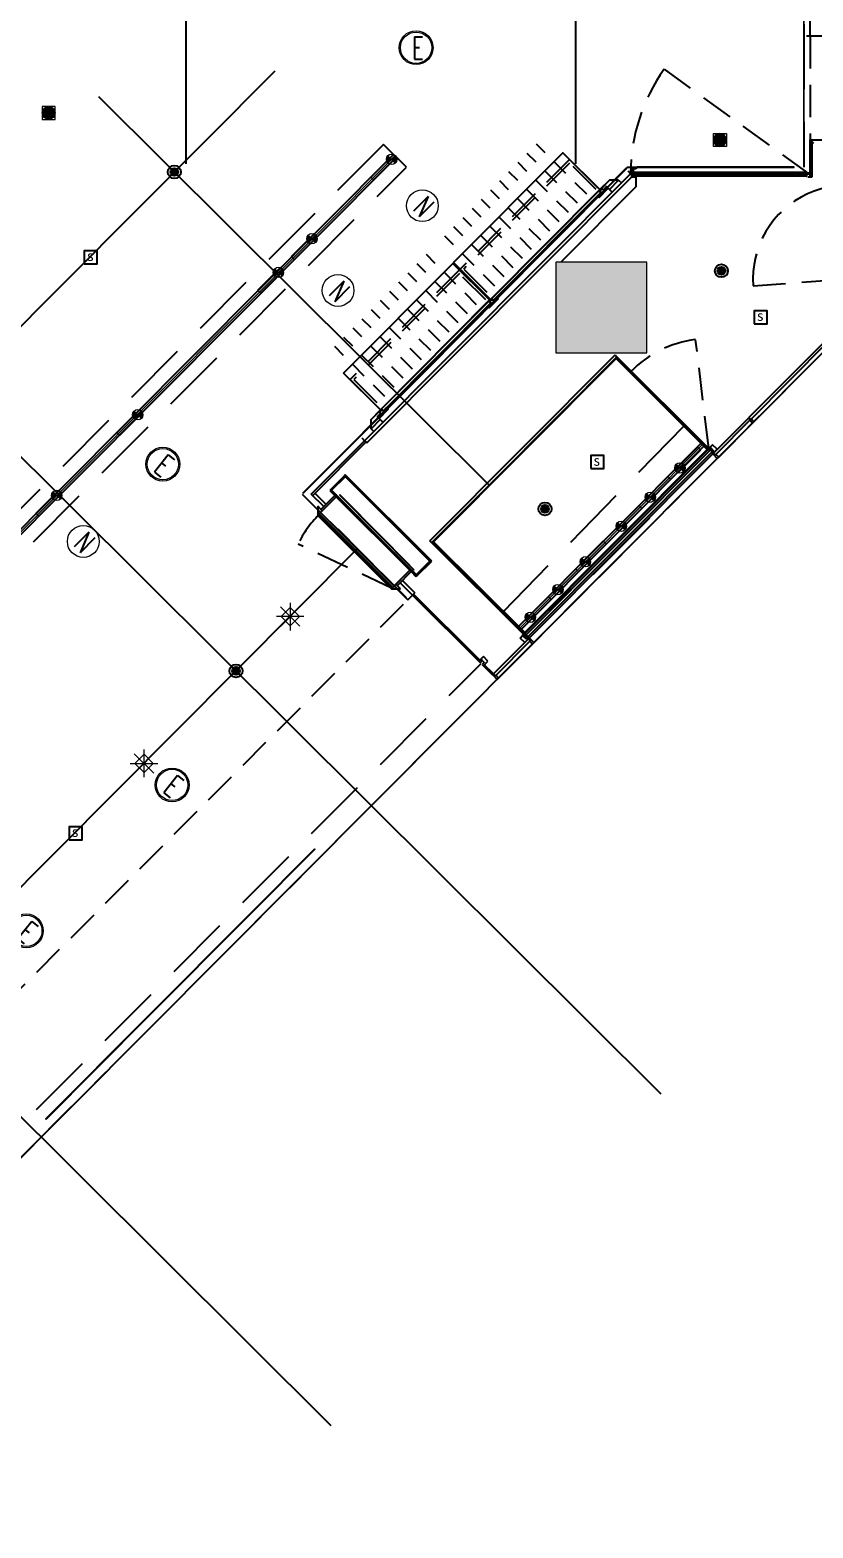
# Model space of a CAD drawing. Header units: millimetres. Extents: x 5896 to 6381, y 4295 to 4378.
# Drawn here: x 6065.06 to 6071.09, y 4302.17 to 4313.7 of the extents above; entities that cross this region are included whole.
import ezdxf

# ---------------------------------------------------------------- set-up
doc = ezdxf.new("R2010")
doc.units = ezdxf.units.MM
for name, pattern in [('DASHED', [0.75, 0.5, -0.25]), ('NASCOSTA', [0.375, 0.25, -0.125]), ('NASCOSTA2', [0.1875, 0.125, -0.0625]), ('PHANTOM2', [1.25, 0.625, -0.125, 0.125, -0.125, 0.125, -0.125]), ('PUNTO2', [0.125, 0, -0.125]), ('TRATTEGGIATA', [0.75, 0.5, -0.25])]:
    doc.linetypes.add(name, pattern=pattern)
for name, color, linetype in [('A-GLAZING', 2, 'Continuous'), ('ax-arredo piani', 2, 'Continuous'), ('ax-arredo piani rossi', 1, 'Continuous'), ('ax-arredo proiezioni', 1, 'NASCOSTA'), ('ax-arredo sez', 6, 'Continuous'), ('AX-proiez vestiti', 1, 'NASCOSTA2'), ('Pareti02', 3, 'Continuous'), ('proiezioni', 2, 'NASCOSTA'), ('sezioni 02', 3, 'Continuous'), ('Urban', 6, 'Continuous'), ('消防', 5, 'Continuous')]:
    doc.layers.add(name, color=color, linetype=linetype)
for name, color, linetype, true_color in [('LD_beam', 7, 'DASHED', 0x7ec8c8), ('LD_track', 7, 'Continuous', 0x7ec8c8), ('PROIEZ-FASCIONE', 7, 'TRATTEGGIATA', 0xb4b08e)]:
    doc.layers.add(name, color=color, linetype=linetype, true_color=true_color)
doc.layers.add('LD_def-points', color=11, linetype='Continuous', lineweight=5, plot=False)
for name, color, linetype, lineweight, true_color in [('LD_light', 7, 'Continuous', 5, 0xf00000), ('LD_N', 7, 'Continuous', 9, 0x41c62a), ('R-HATCH', 7, 'Continuous', 9, 0xbababa), ('R-WALL', 7, 'Continuous', 9, 0xbababa)]:
    doc.layers.add(name, color=color, linetype=linetype, lineweight=lineweight, true_color=true_color)
doc.layers.add('R-BORDER', color=7, linetype='PHANTOM2', true_color=0xdb0000, plot=False)
doc.styles.add('SIMPLEX', font='SIMPLEX.SHX', dxfattribs={"width": 0.65})
doc.styles.add('图签-仿宋', font='')
doc.styles.get('图签-仿宋').set_extended_font_data('FangSong_GB2312')

# ---------------------------------------------------------------- blocks, each defined once
blk = doc.blocks.new('f')
at = {"layer": 'LD_light', "lineweight": 5, "ltscale": 0.5}
h = blk.add_hatch(color=256, dxfattribs=at)
h.dxf.hatch_style = 1
h.paths.add_polyline_path([(-4698.4, 3404.2, 0.414214), (-4702.4, 3400.2), (-4698.4, 3400.2)])
at = {"layer": 'LD_light', "lineweight": 5}
h = blk.add_hatch(color=256, dxfattribs=at)
h.dxf.hatch_style = 1
h.paths.add_polyline_path([(-4677.4, 3398.5), (-4677.4, 3401.8), (-4702.4, 3401.8), (-4702.4, 3398.5)])
at = {"layer": 'LD_light', "lineweight": 5, "ltscale": 0.5}
h = blk.add_hatch(color=256, dxfattribs=at)
h.dxf.hatch_style = 1
h.paths.add_polyline_path([(-4694.4, 3400.2), (-4698.4, 3400.2), (-4698.4, 3396.2, 0.414214)])
at = {"layer": 'LD_light', "lineweight": 5}
for p, q in [((-4698.4, 3404.2), (-4698.4, 3396.2)), ((-4702.4, 3400.2), (-4694.4, 3400.2))]:
    blk.add_line(p, q, dxfattribs=at)
blk.add_lwpolyline([(-4677.4, 3401.8), (-4702.4, 3401.8), (-4702.4, 3398.5), (-4677.4, 3398.5)], close=True, dxfattribs=at)
blk.add_circle((-4698.4, 3400.2), 4, dxfattribs=at)
blk.add_circle((-4698.4, 3400.2), 4, dxfattribs=at)
blk = doc.blocks.new('E1-5')
at = {"layer": 'LD_light', "lineweight": 5, "ltscale": 0.5}
h = blk.add_hatch(color=256, dxfattribs=at)
h.dxf.hatch_style = 1
h.paths.add_polyline_path([(0, 0.04, 0.414214), (-0.04, 0), (0, 0)])
at = {"layer": 'LD_light', "lineweight": 5}
h = blk.add_hatch(color=256, dxfattribs=at)
h.dxf.hatch_style = 1
h.paths.add_polyline_path([(0.21, -0.016), (0.21, 0.016), (-0.04, 0.016), (-0.04, -0.016)])
at = {"layer": 'LD_light', "lineweight": 5, "ltscale": 0.5}
h = blk.add_hatch(color=256, dxfattribs=at)
h.dxf.hatch_style = 1
h.paths.add_polyline_path([(0.04, 0), (0, 0), (0, -0.04, 0.414214)])
at = {"layer": 'LD_light', "lineweight": 5}
for p, q in [((-0.04, 0), (0.04, 0)), ((0, 0.04), (0, -0.04))]:
    blk.add_line(p, q, dxfattribs=at)
blk.add_lwpolyline([(0.21, 0.016), (-0.04, 0.016), (-0.04, -0.016), (0.21, -0.016)], close=True, dxfattribs=at)
blk.add_circle((0, 0), 0.04, dxfattribs=at)
blk = doc.blocks.new('E2-6')
at = {"layer": 'LD_light'}
h = blk.add_hatch(color=256, dxfattribs=at)
h.dxf.hatch_style = 1
edge = h.paths.add_edge_path()
edge.add_arc((0, 0), 0.05, 0, 360)
blk.add_lwpolyline([(-0.05, -0.05), (0.05, -0.05), (0.05, 0.05), (-0.05, 0.05)], close=True, dxfattribs=at)
blk.add_circle((0, 0), 0.05, dxfattribs=at)
blk = doc.blocks.new('e')
at = {"layer": 'LD_light', "color": 160, "true_color": 0x1a53ff}
for radius in [8.4, 7.78]:
    blk.add_circle((0, 0), radius, dxfattribs=at)
at = {"layer": 'LD_light', "color": 160, "true_color": 0x1a53ff, "style": 'SIMPLEX', "width": 0.65}
blk.add_text('E', height=11.01, dxfattribs=at).set_placement((-2.02, -5.7))
blk = doc.blocks.new('notturna')
at = {"layer": 'LD_N'}
blk.add_circle((21.1399, -17.0434), 0.084, dxfattribs=at)
at = {"layer": 'LD_N', "style": 'SIMPLEX', "width": 0.65}
blk.add_text('N', height=0.1101, dxfattribs=at).set_placement((21.1144, -17.0975))
blk = doc.blocks.new('E7')
at = {"layer": 'LD_light'}
for p, q in [((-0.106, 0), (0.106, 0)), ((-0.075, -0.075), (0.075, 0.075)), ((-0.075, 0.075), (0.075, -0.075)), ((0, -0.106), (0, 0.106))]:
    blk.add_line(p, q, dxfattribs=at)
blk.add_lwpolyline([(-0.05, -0.05), (0.05, -0.05), (0.05, 0.05), (-0.05, 0.05)], close=True, dxfattribs=at)
blk = doc.blocks.new('112')
at = {"layer": 'R-HATCH', "ltscale": 10000}
h = blk.add_hatch(color=253, dxfattribs=at)
h.dxf.hatch_style = 1
h.paths.add_polyline_path([(6103.731, 4414.014), (6104.431, 4414.014), (6104.431, 4414.714), (6103.731, 4414.714)])
h.paths.add_polyline_path([(6104.431, 4422.412), (6104.431, 4423.112), (6103.731, 4423.112), (6103.731, 4422.412)])
h.paths.add_polyline_path([(6095.331, 4422.414), (6095.331, 4423.114), (6096.031, 4423.114), (6096.031, 4422.414)])
h.paths.add_polyline_path([(6096.031, 4414.014), (6096.031, 4414.714), (6095.331, 4414.714), (6095.331, 4414.014)])
h.paths.add_polyline_path([(6096.031, 4405.613), (6096.031, 4406.313), (6095.331, 4406.313), (6095.331, 4405.613)])
h.paths.add_polyline_path([(6087.631, 4405.804), (6087.631, 4406.504), (6086.931, 4406.504), (6086.931, 4405.804)])
h.paths.add_polyline_path([(6086.931, 4414.714), (6087.631, 4414.714), (6087.631, 4414.014), (6086.931, 4414.014)])
at = {"layer": 'A-GLAZING', "color": 253}
for p, q in [((6104.919, 4413.27), (6104.928, 4413.279)), ((6104.928, 4413.279), (6104.945, 4413.262)), ((6103.492, 4411.856), (6104.903, 4413.272)), ((6103.497, 4411.839), (6104.919, 4413.267)), ((6104.934, 4413.253), (6103.511, 4411.825)), ((6104.939, 4413.237), (6103.527, 4411.82)), ((6104.936, 4413.253), (6104.919, 4413.27)), ((6104.919, 4413.267), (6104.919, 4413.267)), ((6104.919, 4413.267), (6104.922, 4413.267)), ((6104.922, 4413.267), (6104.934, 4413.256)), ((6104.934, 4413.256), (6104.934, 4413.253)), ((6104.934, 4413.253), (6104.934, 4413.253)), ((6104.945, 4413.262), (6104.936, 4413.253)), ((6103.495, 4411.839), (6103.486, 4411.83)), ((6103.486, 4411.83), (6103.502, 4411.814)), ((6103.511, 4411.823), (6103.495, 4411.839)), ((6103.497, 4411.837), (6103.497, 4411.839)), ((6103.509, 4411.825), (6103.497, 4411.837)), ((6103.502, 4411.814), (6103.511, 4411.823)), ((6103.511, 4411.825), (6103.509, 4411.825))]:
    blk.add_line(p, q, dxfattribs=at)
at = {"layer": 'A-GLAZING', "color": 253, "linetype": 'TRATTEGGIATA'}
blk.add_line((6098.676, 4407.128), (6103.156, 4411.625), dxfattribs=at)
at = {"layer": 'ax-arredo piani', "color": 253}
for p, q in [((6104.324, 4415.404), (6104.324, 4415.434)), ((6104.324, 4415.434), (6104.349, 4415.434)), ((6104.327, 4415.404), (6104.324, 4415.404)), ((6104.349, 4415.431), (6104.327, 4415.431)), ((6104.327, 4415.431), (6104.327, 4415.404)), ((6104.349, 4415.434), (6104.349, 4415.431)), ((6104.195, 4413.978), (6102.783, 4412.561)), ((6104.195, 4413.971), (6102.79, 4412.561)), ((6104.903, 4413.272), (6104.195, 4413.978)), ((6104.896, 4413.272), (6104.195, 4413.971)), ((6103.492, 4411.863), (6104.896, 4413.272)), ((6103.492, 4411.856), (6104.903, 4413.272)), ((6102.04, 4412.906), (6101.91, 4412.775)), ((6102.607, 4412.342), (6102.04, 4412.906)), ((6101.899, 4412.764), (6102.466, 4412.2)), ((6101.91, 4412.775), (6102.477, 4412.21)), ((6102.783, 4412.561), (6103.492, 4411.856)), ((6102.79, 4412.561), (6103.492, 4411.863)), ((6102.477, 4412.21), (6102.607, 4412.342))]:
    blk.add_line(p, q, dxfattribs=at)
at = {"layer": 'ax-arredo piani', "color": 253, "elevation": 0}
for points in [[(6102.945, 4414.71), (6103.786, 4415.554), (6104.069, 4415.272), (6103.228, 4414.427)], [(6102.098, 4413.86), (6102.939, 4414.704), (6103.222, 4414.422), (6102.381, 4413.577)]]:
    blk.add_lwpolyline(points, close=True, dxfattribs=at)
at = {"layer": 'ax-arredo piani rossi', "color": 253}
for p, q in [((6105.661, 4415.404), (6104.327, 4415.404)), ((6104.985, 4413.213), (6105.246, 4413.475)), ((6103.291, 4411.512), (6103.552, 4411.774))]:
    blk.add_line(p, q, dxfattribs=at)
at = {"layer": 'ax-arredo proiezioni', "color": 253}
blk.add_line((6102.466, 4412.204), (6101.748, 4412.543), dxfattribs=at)
at = {"layer": 'ax-arredo proiezioni', "color": 253, "elevation": 0}
for points in [[(6104.055, 4415.286), (6103.836, 4415.504), (6102.995, 4414.659), (6103.214, 4414.441)], [(6104.041, 4415.272), (6103.836, 4415.476), (6103.023, 4414.659), (6103.228, 4414.456)], [(6103.208, 4414.436), (6102.989, 4414.654), (6102.148, 4413.809), (6102.367, 4413.591)], [(6103.194, 4414.422), (6102.99, 4414.625), (6102.176, 4413.809), (6102.381, 4413.606)]]:
    blk.add_lwpolyline(points, dxfattribs=at)
at = {"layer": 'ax-arredo proiezioni', "color": 253}
blk.add_arc((6102.466, 4412.204), 0.794, 134.6732, 154.7436, dxfattribs=at)
at = {"layer": 'ax-arredo sez', "color": 253}
for p, q in [((6105.69, 4415.369), (6105.69, 4415.654)), ((6105.705, 4415.369), (6105.705, 4415.639)), ((6104.307, 4415.394), (6104.307, 4415.397)), ((6104.307, 4415.397), (6104.324, 4415.397)), ((6104.324, 4415.394), (6104.307, 4415.394)), ((6104.324, 4415.397), (6104.324, 4415.404)), ((6104.324, 4415.404), (6104.327, 4415.404)), ((6104.324, 4415.376), (6104.324, 4415.394)), ((6104.327, 4415.376), (6104.324, 4415.376)), ((6104.327, 4415.404), (6104.327, 4415.376)), ((6104.328, 4415.394), (6104.327, 4415.393)), ((6104.327, 4415.393), (6104.327, 4415.387)), ((6104.327, 4415.387), (6104.328, 4415.386)), ((6104.327, 4415.376), (6104.327, 4415.386)), ((6104.327, 4415.386), (6105.661, 4415.386)), ((6105.661, 4415.376), (6104.327, 4415.376)), ((6105.66, 4415.394), (6104.328, 4415.394)), ((6104.328, 4415.386), (6105.66, 4415.386)), ((6105.661, 4415.393), (6105.66, 4415.394)), ((6105.66, 4415.386), (6105.661, 4415.387)), ((6105.664, 4415.404), (6105.661, 4415.404)), ((6105.661, 4415.404), (6105.661, 4415.376)), ((6105.661, 4415.387), (6105.661, 4415.393)), ((6105.661, 4415.386), (6105.661, 4415.376)), ((6105.661, 4415.376), (6105.664, 4415.376)), ((6105.664, 4415.397), (6105.664, 4415.404)), ((6105.681, 4415.397), (6105.664, 4415.397)), ((6105.664, 4415.376), (6105.664, 4415.394)), ((6105.664, 4415.394), (6105.681, 4415.394)), ((6105.681, 4415.394), (6105.681, 4415.397)), ((6101.849, 4412.927), (6102.26, 4413.339)), ((6101.86, 4412.916), (6102.271, 4413.329)), ((6101.999, 4412.964), (6102.104, 4413.069)), ((6102.111, 4413.062), (6102.006, 4412.957)), ((6102.111, 4413.076), (6102.104, 4413.069)), ((6102.104, 4413.069), (6102.77, 4412.405)), ((6102.104, 4413.069), (6102.111, 4413.062)), ((6102.777, 4412.413), (6102.111, 4413.076)), ((6101.999, 4412.964), (6101.991, 4412.956)), ((6101.991, 4412.956), (6102.03, 4412.917)), ((6102.042, 4412.922), (6101.999, 4412.964)), ((6102.006, 4412.957), (6101.999, 4412.964)), ((6101.934, 4412.8), (6101.899, 4412.835)), ((6101.899, 4412.835), (6101.899, 4412.764)), ((6102.03, 4412.917), (6101.924, 4412.81)), ((6101.934, 4412.8), (6102.04, 4412.906)), ((6102.03, 4412.917), (6102.037, 4412.924)), ((6102.03, 4412.917), (6102.037, 4412.924)), ((6102.618, 4412.331), (6102.03, 4412.917)), ((6102.04, 4412.906), (6102.03, 4412.917)), ((6102.037, 4412.924), (6102.04, 4412.92)), ((6102.037, 4412.924), (6102.625, 4412.338)), ((6102.04, 4412.92), (6102.042, 4412.922)), ((6101.899, 4412.764), (6101.934, 4412.8)), ((6101.908, 4412.769), (6101.903, 4412.765)), ((6101.903, 4412.765), (6101.903, 4412.763)), ((6101.903, 4412.763), (6102.464, 4412.204)), ((6101.909, 4412.769), (6101.908, 4412.769)), ((6102.47, 4412.21), (6101.909, 4412.769)), ((6101.924, 4412.81), (6101.934, 4412.8)), ((6102.763, 4412.413), (6102.658, 4412.308)), ((6102.665, 4412.301), (6102.77, 4412.405)), ((6102.77, 4412.405), (6102.763, 4412.413)), ((6102.77, 4412.405), (6102.777, 4412.413)), ((6102.501, 4412.235), (6102.466, 4412.2)), ((6102.501, 4412.235), (6102.607, 4412.342)), ((6102.537, 4412.2), (6102.501, 4412.235)), ((6102.512, 4412.225), (6102.501, 4412.235)), ((6102.618, 4412.331), (6102.512, 4412.225)), ((6102.607, 4412.342), (6102.618, 4412.331)), ((6102.618, 4412.331), (6102.625, 4412.338)), ((6102.625, 4412.338), (6102.618, 4412.331)), ((6102.657, 4412.292), (6102.618, 4412.331)), ((6102.621, 4412.342), (6102.623, 4412.343)), ((6102.625, 4412.338), (6102.621, 4412.342)), ((6102.623, 4412.343), (6102.665, 4412.301)), ((6102.665, 4412.301), (6102.657, 4412.292)), ((6102.658, 4412.308), (6102.665, 4412.301)), ((6102.464, 4412.204), (6102.466, 4412.204)), ((6102.466, 4412.204), (6102.47, 4412.209)), ((6102.466, 4412.2), (6102.537, 4412.2)), ((6102.47, 4412.209), (6102.47, 4412.21))]:
    blk.add_line(p, q, dxfattribs=at)
at = {"layer": 'ax-arredo sez', "color": 253, "elevation": 0}
for points in [[(6103.23, 4414.426), (6104.071, 4415.27), (6104.07, 4415.271), (6103.229, 4414.427)], [(6104.077, 4415.249), (6104.052, 4415.224), (6104.062, 4415.214), (6104.087, 4415.238)], [(6104.133, 4415.285), (6104.062, 4415.214), (6104.065, 4415.212), (6104.135, 4415.282)], [(6104.087, 4415.281), (6104.066, 4415.26), (6104.087, 4415.238), (6104.108, 4415.26)], [(6104.087, 4415.277), (6104.07, 4415.26), (6104.087, 4415.243), (6104.104, 4415.26)], [(6104.144, 4415.344), (6104.077, 4415.276), (6104.076, 4415.277), (6104.144, 4415.345)], [(6104.133, 4415.285), (6104.108, 4415.26), (6104.098, 4415.27), (6104.122, 4415.295)], [(6103.286, 4414.434), (6103.216, 4414.364), (6103.218, 4414.361), (6103.288, 4414.432)], [(6103.24, 4414.431), (6103.219, 4414.41), (6103.24, 4414.388), (6103.261, 4414.41)], [(6103.24, 4414.427), (6103.223, 4414.41), (6103.24, 4414.393), (6103.257, 4414.41)], [(6103.286, 4414.434), (6103.261, 4414.41), (6103.251, 4414.42), (6103.276, 4414.445)], [(6102.383, 4413.576), (6103.224, 4414.42), (6103.223, 4414.421), (6102.382, 4413.576)], [(6103.23, 4414.399), (6103.205, 4414.374), (6103.216, 4414.364), (6103.24, 4414.388)], [(6102.309, 4413.502), (6102.377, 4413.57), (6102.376, 4413.571), (6102.309, 4413.503)], [(6102.383, 4413.549), (6102.358, 4413.524), (6102.369, 4413.513), (6102.393, 4413.538)], [(6102.383, 4413.549), (6102.358, 4413.524), (6102.369, 4413.513), (6102.393, 4413.538)], [(6102.439, 4413.584), (6102.369, 4413.513), (6102.371, 4413.511), (6102.441, 4413.582)], [(6102.439, 4413.584), (6102.369, 4413.513), (6102.371, 4413.511), (6102.441, 4413.582)], [(6102.393, 4413.581), (6102.372, 4413.559), (6102.393, 4413.538), (6102.415, 4413.559)], [(6102.393, 4413.581), (6102.372, 4413.559), (6102.393, 4413.538), (6102.415, 4413.559)], [(6102.393, 4413.576), (6102.376, 4413.559), (6102.393, 4413.542), (6102.41, 4413.559)], [(6102.393, 4413.576), (6102.376, 4413.559), (6102.393, 4413.542), (6102.41, 4413.559)], [(6102.439, 4413.584), (6102.415, 4413.559), (6102.404, 4413.57), (6102.429, 4413.595)], [(6102.439, 4413.584), (6102.415, 4413.559), (6102.404, 4413.57), (6102.429, 4413.595)]]:
    blk.add_lwpolyline(points, close=True, dxfattribs=at)
for points in [[(6103.24, 4414.431), (6103.251, 4414.42), (6104.077, 4415.249), (6104.066, 4415.26), (6104.074, 4415.267), (6104.071, 4415.27), (6103.23, 4414.426), (6103.232, 4414.423), (6103.24, 4414.431)], [(6104.215, 4415.344), (6104.144, 4415.344), (6104.077, 4415.276), (6104.079, 4415.273), (6104.087, 4415.281), (6104.098, 4415.27), (6104.122, 4415.295), (6104.144, 4415.273), (6104.215, 4415.344), (6104.215, 4415.344)], [(6102.393, 4413.581), (6102.404, 4413.57), (6103.23, 4414.399), (6103.219, 4414.41), (6103.227, 4414.417), (6103.224, 4414.42), (6102.383, 4413.576), (6102.386, 4413.573), (6102.393, 4413.581)], [(6102.309, 4413.431), (6102.309, 4413.502), (6102.377, 4413.57), (6102.38, 4413.567), (6102.372, 4413.559), (6102.383, 4413.549), (6102.358, 4413.524), (6102.38, 4413.502), (6102.309, 4413.431), (6102.309, 4413.431)]]:
    blk.add_lwpolyline(points, dxfattribs=at)
at = {"layer": 'AX-proiez vestiti', "color": 253}
for p, q in [((6103.969, 4415.236), (6103.583, 4415.621)), ((6103.828, 4415.095), (6103.441, 4415.479)), ((6103.898, 4415.166), (6103.512, 4415.55)), ((6103.757, 4415.024), (6103.371, 4415.409)), ((6103.616, 4414.882), (6103.23, 4415.267)), ((6103.686, 4414.953), (6103.3, 4415.338)), ((6103.475, 4414.741), (6103.089, 4415.125)), ((6103.545, 4414.811), (6103.159, 4415.196)), ((6103.404, 4414.67), (6103.018, 4415.054)), ((6103.263, 4414.528), (6102.877, 4414.913)), ((6103.334, 4414.599), (6102.947, 4414.984)), ((6103.051, 4414.316), (6102.665, 4414.7)), ((6103.122, 4414.386), (6102.736, 4414.771)), ((6102.91, 4414.174), (6102.524, 4414.558)), ((6102.981, 4414.245), (6102.595, 4414.629)), ((6102.84, 4414.103), (6102.453, 4414.488)), ((6102.698, 4413.961), (6102.312, 4414.346)), ((6102.769, 4414.032), (6102.383, 4414.417)), ((6102.557, 4413.82), (6102.171, 4414.204)), ((6102.628, 4413.89), (6102.242, 4414.275)), ((6102.487, 4413.749), (6102.101, 4414.133)), ((6102.416, 4413.678), (6102.03, 4414.063))]:
    blk.add_line(p, q, dxfattribs=at)
at = {"layer": 'DEFPOINTS', "color": 253}
for p, q in [((6105.66, 4416.454), (6105.69, 4416.454)), ((6104.286, 4415.415), (6104.307, 4415.394)), ((6104.144, 4415.273), (6104.166, 4415.252)), ((6104.215, 4415.344), (6104.236, 4415.323)), ((6102.309, 4413.431), (6102.331, 4413.41)), ((6102.38, 4413.502), (6102.401, 4413.481)), ((6102.239, 4413.36), (6102.26, 4413.339))]:
    blk.add_line(p, q, dxfattribs=at)
at = {"layer": 'Pareti02', "color": 253}
for p, q in [((6105.69, 4416.454), (6105.69, 4420.75)), ((6105.69, 4416.454), (6105.79, 4416.454)), ((6105.69, 4415.654), (6106.959, 4415.654)), ((6105.69, 4415.654), (6105.715, 4415.629)), ((6102.26, 4413.339), (6104.307, 4415.394)), ((6102.278, 4413.322), (6104.317, 4415.369)), ((6104.307, 4415.394), (6104.317, 4415.394)), ((6104.317, 4415.369), (6104.317, 4415.394)), ((6104.317, 4415.369), (6104.348, 4415.369)), ((6104.348, 4415.369), (6104.348, 4415.294)), ((6105.67, 4415.394), (6105.69, 4415.394)), ((6105.67, 4415.369), (6105.705, 4415.369)), ((6104.348, 4415.294), (6103.77, 4414.714)), ((6105.217, 4413.517), (6105.214, 4413.513)), ((6105.214, 4413.513), (6105.228, 4413.499)), ((6105.232, 4413.503), (6105.217, 4413.517)), ((6105.235, 4413.506), (6105.232, 4413.503)), ((6105.235, 4413.506), (6105.256, 4413.485)), ((6105.256, 4413.485), (6105.235, 4413.506)), ((6105.228, 4413.499), (6105.225, 4413.496)), ((6105.225, 4413.496), (6105.246, 4413.475)), ((6105.246, 4413.475), (6105.256, 4413.485)), ((6102.26, 4413.339), (6102.278, 4413.322)), ((6101.945, 4412.832), (6101.849, 4412.927)), ((6101.963, 4412.849), (6101.885, 4412.927)), ((6102.783, 4412.561), (6103.563, 4411.785)), ((6102.533, 4412.246), (6102.629, 4412.151)), ((6102.551, 4412.264), (6102.646, 4412.168)), ((6102.629, 4412.151), (6102.646, 4412.168))]:
    blk.add_line(p, q, dxfattribs=at)
at = {"layer": 'PROIEZ-FASCIONE', "color": 253}
for p, q in [((6105.64, 4421.794), (6105.64, 4415.444)), ((6104.283, 4415.444), (6101.779, 4412.927)), ((6104.283, 4415.444), (6105.64, 4415.444)), ((6101.779, 4412.927), (6102.593, 4412.115)), ((6102.593, 4412.115), (6102.629, 4412.151))]:
    blk.add_line(p, q, dxfattribs=at)
at = {"layer": 'proiezioni', "color": 253}
for p, q in [((6105.69, 4416.454), (6105.69, 4415.654)), ((6094.008, 4402.194), (6108.084, 4416.324)), ((6105.681, 4415.394), (6104.567, 4416.198)), ((6105.251, 4414.531), (6105.97, 4414.584)), ((6104.91, 4413.28), (6104.807, 4414.116)), ((6098.148, 4407.653), (6102.629, 4412.151))]:
    blk.add_line(p, q, dxfattribs=at)
for centre, radius, start, end in [((6105.715, 4415.383), 1.409, 144.6202, 179.4278), ((6105.97, 4414.584), 0.721, 45.109, 184.2778), ((6104.91, 4413.28), 0.843, 97.0386, 135.7885)]:
    blk.add_arc(centre, radius, start, end, dxfattribs=at)
at = {"layer": 'R-BORDER', "color": 253, "ltscale": 10000}
for p, q in [((6104.089, 4412.314), (6108.09, 4416.329)), ((6094.003, 4402.189), (6104.089, 4412.314))]:
    blk.add_line(p, q, dxfattribs=at)
at = {"layer": 'R-WALL', "color": 253, "ltscale": 10000}
for p, q in [((6104.431, 4414.714), (6103.731, 4414.714)), ((6103.731, 4414.714), (6103.731, 4414.014)), ((6104.431, 4414.014), (6104.431, 4414.714)), ((6103.731, 4414.014), (6104.431, 4414.014))]:
    blk.add_line(p, q, dxfattribs=at)
at = {"layer": 'sezioni 02', "color": 253}
for p, q in [((6104.202, 4413.985), (6104.195, 4413.978)), ((6104.195, 4413.978), (6104.903, 4413.272)), ((6104.91, 4413.28), (6104.202, 4413.985)), ((6104.946, 4413.244), (6105.214, 4413.513)), ((6105.214, 4413.513), (6105.228, 4413.499)), ((6105.228, 4413.499), (6104.96, 4413.23)), ((6104.919, 4413.288), (6104.903, 4413.272)), ((6104.903, 4413.272), (6104.91, 4413.28)), ((6104.913, 4413.263), (6104.928, 4413.279)), ((6104.938, 4413.308), (6104.919, 4413.288)), ((6104.928, 4413.279), (6104.919, 4413.288)), ((6104.919, 4413.288), (6104.945, 4413.262)), ((6104.974, 4413.273), (6104.938, 4413.308)), ((6104.903, 4413.272), (6104.913, 4413.263)), ((6104.945, 4413.262), (6104.929, 4413.247)), ((6104.929, 4413.247), (6104.939, 4413.237)), ((6104.939, 4413.237), (6104.974, 4413.273)), ((6104.946, 4413.244), (6104.939, 4413.237)), ((6104.939, 4413.237), (6104.974, 4413.202)), ((6104.96, 4413.23), (6104.946, 4413.244)), ((6104.96, 4413.23), (6104.946, 4413.244)), ((6104.963, 4413.234), (6104.96, 4413.23)), ((6104.985, 4413.213), (6104.963, 4413.234)), ((6104.974, 4413.202), (6104.985, 4413.213)), ((6102.776, 4412.554), (6102.783, 4412.561)), ((6103.485, 4411.848), (6102.776, 4412.554)), ((6102.783, 4412.561), (6103.492, 4411.856)), ((6102.636, 4412.158), (6102.629, 4412.151)), ((6102.629, 4412.151), (6103.148, 4411.633)), ((6103.146, 4411.65), (6102.636, 4412.158)), ((6103.52, 4411.813), (6103.252, 4411.544)), ((6103.266, 4411.53), (6103.534, 4411.799)), ((6103.456, 4411.82), (6103.476, 4411.84)), ((6103.492, 4411.785), (6103.456, 4411.82)), ((6103.476, 4411.84), (6103.492, 4411.856)), ((6103.476, 4411.84), (6103.502, 4411.814)), ((6103.486, 4411.83), (6103.476, 4411.84)), ((6103.492, 4411.856), (6103.485, 4411.848)), ((6103.501, 4411.846), (6103.486, 4411.83)), ((6103.492, 4411.856), (6103.501, 4411.846)), ((6103.527, 4411.82), (6103.492, 4411.785)), ((6103.502, 4411.814), (6103.518, 4411.83)), ((6103.518, 4411.83), (6103.527, 4411.82)), ((6103.52, 4411.813), (6103.527, 4411.82)), ((6103.534, 4411.799), (6103.52, 4411.813)), ((6103.534, 4411.799), (6103.52, 4411.813)), ((6103.527, 4411.82), (6103.563, 4411.785)), ((6103.531, 4411.796), (6103.534, 4411.799)), ((6103.552, 4411.774), (6103.531, 4411.796)), ((6103.563, 4411.785), (6103.552, 4411.774)), ((6103.174, 4411.678), (6103.154, 4411.658)), ((6103.209, 4411.643), (6103.174, 4411.678)), ((6103.154, 4411.658), (6103.139, 4411.643)), ((6103.139, 4411.643), (6103.148, 4411.633)), ((6103.148, 4411.633), (6103.164, 4411.649)), ((6103.164, 4411.649), (6103.154, 4411.658)), ((6103.154, 4411.658), (6103.18, 4411.633)), ((6103.18, 4411.633), (6103.164, 4411.617)), ((6103.164, 4411.617), (6103.245, 4411.537)), ((6103.164, 4411.617), (6103.174, 4411.607)), ((6103.174, 4411.607), (6103.209, 4411.643)), ((6103.252, 4411.544), (6103.181, 4411.615)), ((6103.245, 4411.537), (6103.252, 4411.544)), ((6103.252, 4411.544), (6103.246, 4411.538)), ((6103.266, 4411.53), (6103.252, 4411.544)), ((6103.252, 4411.544), (6103.266, 4411.53)), ((6103.246, 4411.538), (6103.246, 4411.536)), ((6103.246, 4411.536), (6103.28, 4411.502)), ((6103.27, 4411.533), (6103.266, 4411.53)), ((6103.291, 4411.512), (6103.27, 4411.533)), ((6103.28, 4411.502), (6103.291, 4411.512))]:
    blk.add_line(p, q, dxfattribs=at)
at = {"layer": 'Urban', "color": 253}
for p, q in [((6105.812, 4414.114), (6105.217, 4413.517)), ((6105.232, 4413.503), (6105.826, 4414.1)), ((6102.762, 4412.568), (6104.188, 4413.999)), ((6104.202, 4413.985), (6102.776, 4412.554)), ((6104.188, 4413.999), (6104.202, 4413.985)), ((6105.217, 4413.517), (6105.232, 4413.503)), ((6102.776, 4412.554), (6102.762, 4412.568))]:
    blk.add_line(p, q, dxfattribs=at)
blk = doc.blocks.new('A$C1A5804E3')
at = {"color": 6, "ltscale": 2}
blk.add_lwpolyline([(-699236, -432956), (-698936, -432956), (-698936, -432656), (-699236, -432656)], close=True, dxfattribs=at)
at = {"color": 6, "ltscale": 2, "style": '图签-仿宋'}
blk.add_text('s', height=232, dxfattribs=at).set_placement((-699174, -432889))

msp = doc.modelspace()

# ---------------------------------------------------------------- hatches: boundary and pattern name
at = {"layer": 'LD_light'}
h = msp.add_hatch(color=256, dxfattribs=at)
h.dxf.hatch_style = 1
h.paths.add_polyline_path([(6071.022, 4312.663), (6071.022, 4313.872), (6071.017, 4313.872), (6071.017, 4312.663)])
h = msp.add_hatch(color=256, dxfattribs=at)
h.dxf.hatch_style = 1
h.paths.add_polyline_path([(6069.011, 4311.988), (6069.653, 4312.636), (6069.657, 4312.632), (6069.015, 4311.985)])
h = msp.add_hatch(color=256, dxfattribs=at)
h.dxf.hatch_style = 1
h.paths.add_polyline_path([(6069.737, 4312.639), (6070.946, 4312.639), (6070.946, 4312.644), (6069.737, 4312.644)])
h = msp.add_hatch(color=256, dxfattribs=at)
h.dxf.hatch_style = 1
h.paths.add_polyline_path([(6068.088, 4311.061), (6069.011, 4311.988), (6069.015, 4311.985), (6068.092, 4311.058)])
h = msp.add_hatch(color=256, dxfattribs=at)
h.dxf.hatch_style = 1
h.paths.add_polyline_path([(6067.165, 4310.135), (6068.088, 4311.061), (6068.092, 4311.058), (6067.168, 4310.131)])
h = msp.add_hatch(color=256, dxfattribs=at)
h.dxf.hatch_style = 1
h.paths.add_polyline_path([(6067.961, 4309.329), (6067.175, 4310.113), (6067.171, 4310.109), (6067.958, 4309.326)])
h = msp.add_hatch(color=256, dxfattribs=at)
h.dxf.hatch_style = 1
h.paths.add_polyline_path([(6068.022, 4309.544), (6067.45, 4310.122), (6067.447, 4310.119), (6068.019, 4309.541)])
h = msp.add_hatch(color=256, dxfattribs=at)
h.dxf.hatch_style = 1
h.paths.add_polyline_path([(6067.984, 4309.576), (6067.482, 4310.083), (6067.485, 4310.087), (6067.987, 4309.579)])
at = {"layer": 'LD_light', "linetype": 'Continuous'}
h = msp.add_hatch(color=256, dxfattribs=at)
h.dxf.hatch_style = 1
h.paths.add_polyline_path([(6067.433, 4309.854), (6067.436, 4309.858), (6067.799, 4309.491), (6067.796, 4309.488)])
at = {"layer": 'LD_light'}
h = msp.add_hatch(color=256, dxfattribs=at)
h.dxf.hatch_style = 1
h.paths.add_polyline_path([(6069.396, 4309.509), (6069.83, 4309.945), (6069.834, 4309.941), (6069.399, 4309.505)])
h = msp.add_hatch(color=256, dxfattribs=at)
h.dxf.hatch_style = 1
h.paths.add_polyline_path([(6066.751, 4306.889), (6067.255, 4307.395), (6067.258, 4307.392), (6066.754, 4306.886)])
h = msp.add_hatch(color=256, dxfattribs=at)
h.dxf.hatch_style = 1
h.paths.add_polyline_path([(6065.971, 4306.099), (6066.754, 4306.886), (6066.751, 4306.889), (6065.967, 4306.103)])
h = msp.add_hatch(color=256, dxfattribs=at)
h.dxf.hatch_style = 1
h.paths.add_polyline_path([(6065.188, 4305.313), (6065.971, 4306.099), (6065.967, 4306.103), (6065.184, 4305.317)])
at = {"layer": '消防', "ltscale": 2}
for points in [[(6066.206, 4312.605, 1), (6066.145, 4312.605, 1)], [(6070.416, 4311.845, 1), (6070.356, 4311.845, 1)], [(6069.059, 4310.012, 1), (6068.998, 4310.012, 1)], [(6066.68, 4308.765, 1), (6066.619, 4308.765, 1)]]:
    msp.add_hatch(color=6, dxfattribs=at).paths.add_polyline_path(points)

# ---------------------------------------------------------------- linework, layer by layer
at = {"layer": 'LD_beam', "elevation": 0}
for points in [[(6067.962, 4312.642), (6067.785, 4312.818), (6059.094, 4304.087), (6059.271, 4303.911)], [(6070.294, 4310.46), (6068.882, 4309.043), (6068.705, 4309.219), (6070.1, 4310.653)]]:
    msp.add_lwpolyline(points, close=True, dxfattribs=at)
at = {"layer": 'LD_def-points'}
for p, q in [((6059.182, 4303.999), (6067.874, 4312.73)), ((6070.244, 4310.509), (6068.832, 4309.092, 0))]:
    msp.add_line(p, q, dxfattribs=at)
at = {"layer": 'LD_light', "elevation": 0}
for points in [[(6071.022, 4312.663), (6071.022, 4313.872), (6071.017, 4313.872), (6071.017, 4312.663)], [(6069.737, 4312.639), (6070.946, 4312.639), (6070.946, 4312.644), (6069.737, 4312.644)], [(6068.022, 4309.544), (6067.45, 4310.122), (6067.447, 4310.119), (6068.019, 4309.541)], [(6067.984, 4309.576), (6067.482, 4310.083), (6067.485, 4310.087), (6067.987, 4309.579)], [(6069.396, 4309.509), (6069.83, 4309.945), (6069.834, 4309.941), (6069.399, 4309.505)], [(6066.751, 4306.889), (6067.255, 4307.395), (6067.258, 4307.392), (6066.754, 4306.886)], [(6065.971, 4306.099), (6066.754, 4306.886), (6066.751, 4306.889), (6065.967, 4306.103)], [(6065.188, 4305.313), (6066.111, 4306.24), (6066.107, 4306.243), (6065.184, 4305.317)], [(6065.188, 4305.313), (6065.971, 4306.099), (6065.967, 4306.103), (6065.184, 4305.317)]]:
    msp.add_lwpolyline(points, close=True, dxfattribs=at)
at = {"layer": 'LD_light'}
for points in [[(6069.011, 4311.988), (6069.653, 4312.636), (6069.657, 4312.632), (6069.015, 4311.985)], [(6068.088, 4311.061), (6069.011, 4311.988), (6069.015, 4311.985), (6068.092, 4311.058)], [(6067.165, 4310.135), (6068.088, 4311.061), (6068.092, 4311.058), (6067.168, 4310.131)], [(6067.961, 4309.329), (6067.175, 4310.113), (6067.171, 4310.109), (6067.958, 4309.326)]]:
    msp.add_lwpolyline(points, close=True, dxfattribs=at)
at = {"layer": 'LD_light', "linetype": 'Continuous', "elevation": 0}
msp.add_lwpolyline([(6067.433, 4309.855), (6067.436, 4309.858), (6067.799, 4309.491), (6067.796, 4309.488)], close=True, dxfattribs=at)
at = {"layer": 'LD_track'}
for p, q in [((6059.172, 4304.009), (6067.863, 4312.741)), ((6059.193, 4303.988), (6067.884, 4312.72))]:
    msp.add_line(p, q, dxfattribs=at)
at = {"layer": 'LD_track', "elevation": 0}
msp.add_lwpolyline([(6070.255, 4310.499), (6068.843, 4309.081), (6068.822, 4309.103), (6070.234, 4310.52)], dxfattribs=at)
at = {"layer": '消防', "color": 210, "ltscale": 2}
for p, q in [((6066.265, 4312.667), (6066.265, 4320.812)), ((6069.265, 4312.667), (6069.265, 4320.812)), ((6058.26, 4304.653), (6066.951, 4313.384)), ((6065.591, 4313.187), (6068.6, 4310.191)), ((6063.907, 4311.495), (6069.921, 4305.509)), ((6063.033, 4305.132), (6067.586, 4309.706)), ((6061.367, 4308.944), (6067.381, 4302.957))]:
    msp.add_line(p, q, dxfattribs=at)
at = {"layer": '消防', "color": 6, "ltscale": 2}
for centre, radius in [((6066.175, 4312.605), 0.0504), ((6066.175, 4312.605), 0.0302), ((6070.386, 4311.845), 0.0504), ((6070.386, 4311.845), 0.0302), ((6069.028, 4310.012), 0.0504), ((6069.028, 4310.012), 0.0302), ((6066.65, 4308.765), 0.0504), ((6066.65, 4308.765), 0.0302)]:
    msp.add_circle(centre, radius, dxfattribs=at)

# ---------------------------------------------------------------- block references
msp.add_blockref('112', (-34.62, -102.802))
at = {"layer": 'LD_light', "linetype": 'PUNTO2', "xscale": 0.0154948959566415, "yscale": 0.0154948959566415, "zscale": 0.0154948959566415}
msp.add_blockref('e', (6068.036, 4313.562), dxfattribs=at)
at = {"layer": 'LD_light'}
for name, p, rotation in [('E2-6', (6065.208, 4313.06), 180), ('E1-5', (6070.067, 4310.327, 0), 45.10857240435773), ('E1-5', (6069.838, 4310.102, 0), 45.10857240435773), ('E1-5', (6069.615, 4309.878, 0), 45.10857240435773), ('E1-5', (6069.339, 4309.605, 0), 45.10857240435773), ('E1-5', (6069.128, 4309.391, 0), 45.10857240435773), ('E1-5', (6068.916, 4309.178, 0), 45.10857240435773), ('E7', (6065.942, 4308.053), 45.10899471140102)]:
    msp.add_blockref(name, p, dxfattribs=dict(at, rotation=rotation))
at = {"layer": 'LD_light', "xscale": -1}
for name, p, rotation in [('E2-6', (6070.374, 4312.852), 89.99999999996282), ('E7', (6067.067, 4309.183), 45.10899471138541)]:
    msp.add_blockref(name, p, dxfattribs=dict(at, rotation=rotation))
at = {"layer": 'LD_light', "xscale": 0.01, "yscale": 0.01, "zscale": 0.01, "rotation": 225.1089947128519}
for p in [(6010.599, 4303.414), (6009.986, 4302.803), (6009.728, 4302.544), (6008.645, 4301.448), (6008.022, 4300.827)]:
    msp.add_blockref('f', p, dxfattribs=at)
at = {"layer": 'LD_light', "linetype": 'PUNTO2', "xscale": 0.0154948959566415, "yscale": 0.0154948959566415, "zscale": 0.0154948959566415, "rotation": 321.6507854045141}
for p in [(6066.087, 4310.356, 0), (6066.158, 4307.887, 0), (6065.036, 4306.764, 0)]:
    msp.add_blockref('e', p, dxfattribs=at)
at = {"layer": 'LD_N', "xscale": 1.454545454545454, "yscale": 1.454545454545454, "zscale": 1.454545454545454, "rotation": 315.0190014222193}
for p in [(6063.858, 4351.616, 0), (6063.209, 4350.964, 0), (6061.248, 4349.032, 0)]:
    msp.add_blockref('notturna', p, dxfattribs=at)
at = {"layer": '消防', "color": 5, "ltscale": 2, "xscale": 0.000336, "yscale": 0.000336, "zscale": 0.000336}
for p in [(6300.425, 4457.371), (6305.581, 4456.91), (6304.323, 4455.795), (6300.308, 4452.938)]:
    msp.add_blockref('A$C1A5804E3', p, dxfattribs=at)

doc.saveas('drawing.dxf')
